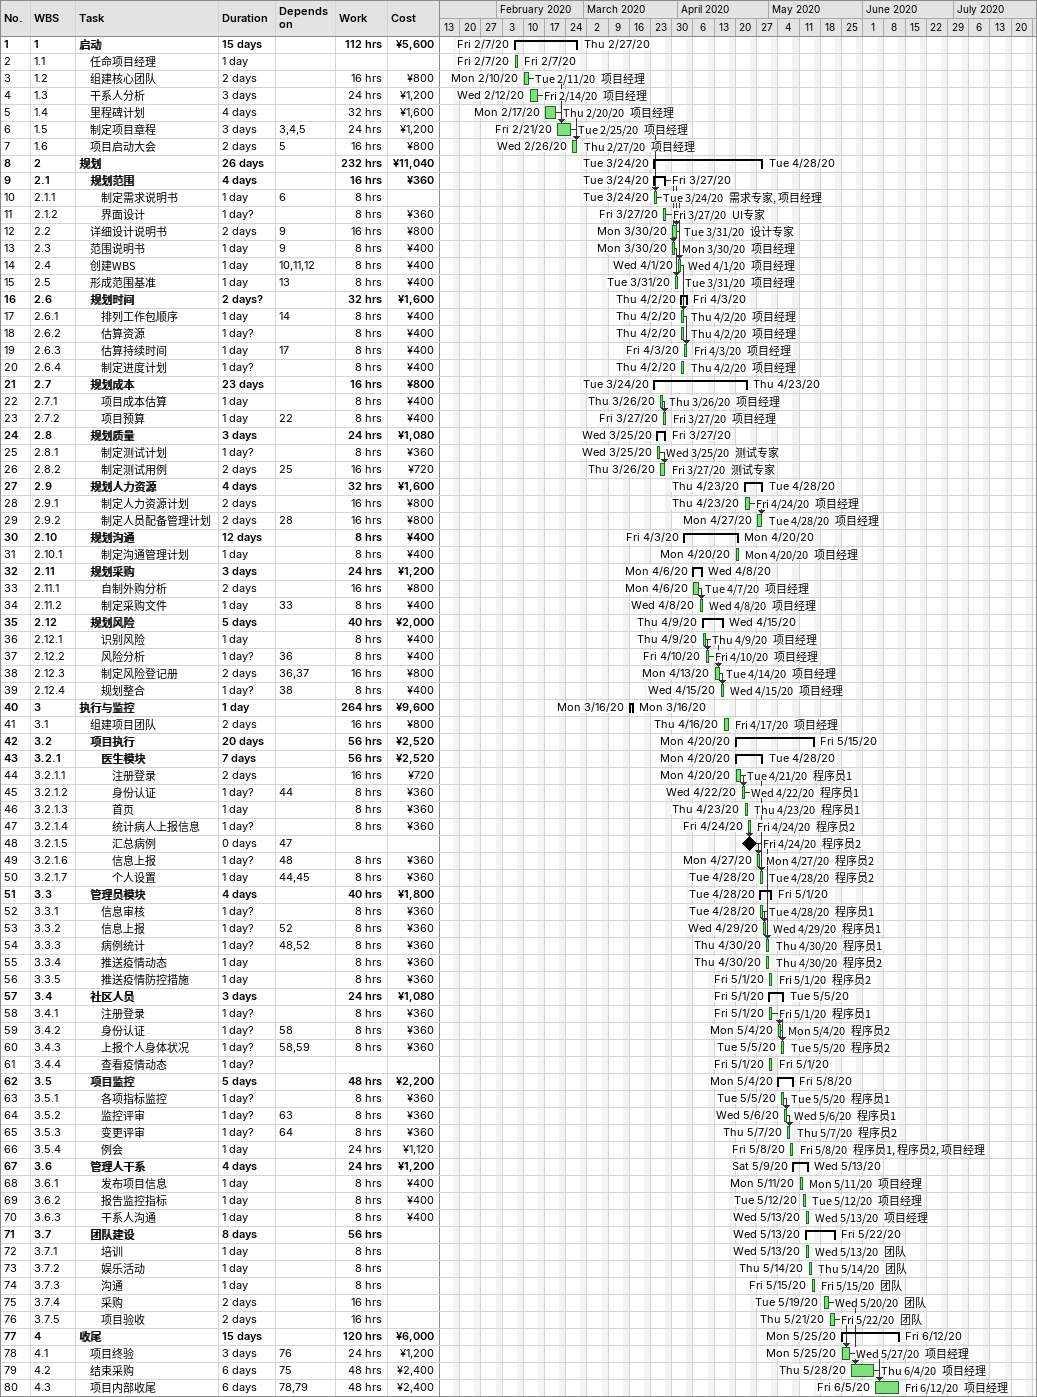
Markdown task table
| ID | WBS | Task | Duration | Start | Finish | Predecessors | Resources | Work (h) | Cost (¥) |
|---|---|---|---|---|---|---|---|---|---|
| 1 | 1 | **启动** | 15d | 2020-02-07 | 2020-02-27 |  |  | 112 | 5600 |
| 2 | 1.1 | 任命项目经理 | 1d | 2020-02-07 | 2020-02-07 |  |  |  |  |
| 3 | 1.2 | 组建核心团队 | 2d | 2020-02-10 | 2020-02-11 |  | 项目经理 | 16 | 800 |
| 4 | 1.3 | 干系人分析 | 3d | 2020-02-12 | 2020-02-14 |  | 项目经理 | 24 | 1200 |
| 5 | 1.4 | 里程碑计划 | 4d | 2020-02-17 | 2020-02-20 |  | 项目经理 | 32 | 1600 |
| 6 | 1.5 | 制定项目章程 | 3d | 2020-02-21 | 2020-02-25 | 3, 4, 5 | 项目经理 | 24 | 1200 |
| 7 | 1.6 | 项目启动大会 | 2d | 2020-02-26 | 2020-02-27 | 5 | 项目经理 | 16 | 800 |
| 8 | 2 | **规划** | 26d | 2020-03-24 | 2020-04-28 |  |  | 232 | 11040 |
| 9 | 2.1 | **规划范围** | 4d | 2020-03-24 | 2020-03-27 |  |  | 16 | 360 |
| 10 | 2.1.1 | 制定需求说明书 | 1d | 2020-03-24 | 2020-03-24 | 6 | 需求专家, 项目经理 | 8 |  |
| 11 | 2.1.2 | 界面设计 | 1d? | 2020-03-27 | 2020-03-27 |  | UI专家 | 8 | 360 |
| 12 | 2.2 | 详细设计说明书 | 2d | 2020-03-30 | 2020-03-31 | 9 | 设计专家 | 16 | 800 |
| 13 | 2.3 | 范围说明书 | 1d | 2020-03-30 | 2020-03-30 | 9 | 项目经理 | 8 | 400 |
| 14 | 2.4 | 创建WBS | 1d | 2020-04-01 | 2020-04-01 | 10, 11, 12 | 项目经理 | 8 | 400 |
| 15 | 2.5 | 形成范围基准 | 1d | 2020-03-31 | 2020-03-31 | 13 | 项目经理 | 8 | 400 |
| 16 | 2.6 | **规划时间** | 2d? | 2020-04-02 | 2020-04-03 |  |  | 32 | 1600 |
| 17 | 2.6.1 | 排列工作包顺序 | 1d | 2020-04-02 | 2020-04-02 | 14 | 项目经理 | 8 | 400 |
| 18 | 2.6.2 | 估算资源 | 1d? | 2020-04-02 | 2020-04-02 |  | 项目经理 | 8 | 400 |
| 19 | 2.6.3 | 估算持续时间 | 1d | 2020-04-03 | 2020-04-03 | 17 | 项目经理 | 8 | 400 |
| 20 | 2.6.4 | 制定进度计划 | 1d? | 2020-04-02 | 2020-04-02 |  | 项目经理 | 8 | 400 |
| 21 | 2.7 | **规划成本** | 23d | 2020-03-24 | 2020-04-23 |  |  | 16 | 800 |
| 22 | 2.7.1 | 项目成本估算 | 1d | 2020-03-26 | 2020-03-26 |  | 项目经理 | 8 | 400 |
| 23 | 2.7.2 | 项目预算 | 1d | 2020-03-27 | 2020-03-27 | 22 | 项目经理 | 8 | 400 |
| 24 | 2.8 | **规划质量** | 3d | 2020-03-25 | 2020-03-27 |  |  | 24 | 1080 |
| 25 | 2.8.1 | 制定测试计划 | 1d? | 2020-03-25 | 2020-03-25 |  | 测试专家 | 8 | 360 |
| 26 | 2.8.2 | 制定测试用例 | 2d | 2020-03-26 | 2020-03-27 | 25 | 测试专家 | 16 | 720 |
| 27 | 2.9 | **规划人力资源** | 4d | 2020-04-23 | 2020-04-28 |  |  | 32 | 1600 |
| 28 | 2.9.1 | 制定人力资源计划 | 2d | 2020-04-23 | 2020-04-24 |  | 项目经理 | 16 | 800 |
| 29 | 2.9.2 | 制定人员配备管理计划 | 2d | 2020-04-27 | 2020-04-28 | 28 | 项目经理 | 16 | 800 |
| 30 | 2.10 | **规划沟通** | 12d | 2020-04-03 | 2020-04-20 |  |  | 8 | 400 |
| 31 | 2.10.1 | 制定沟通管理计划 | 1d | 2020-04-20 | 2020-04-20 |  | 项目经理 | 8 | 400 |
| 32 | 2.11 | **规划采购** | 3d | 2020-04-06 | 2020-04-08 |  |  | 24 | 1200 |
| 33 | 2.11.1 | 自制外购分析 | 2d | 2020-04-06 | 2020-04-07 |  | 项目经理 | 16 | 800 |
| 34 | 2.11.2 | 制定采购文件 | 1d | 2020-04-08 | 2020-04-08 | 33 | 项目经理 | 8 | 400 |
| 35 | 2.12 | **规划风险** | 5d | 2020-04-09 | 2020-04-15 |  |  | 40 | 2000 |
| 36 | 2.12.1 | 识别风险 | 1d | 2020-04-09 | 2020-04-09 |  | 项目经理 | 8 | 400 |
| 37 | 2.12.2 | 风险分析 | 1d? | 2020-04-10 | 2020-04-10 | 36 | 项目经理 | 8 | 400 |
| 38 | 2.12.3 | 制定风险登记册 | 2d | 2020-04-13 | 2020-04-14 | 36, 37 | 项目经理 | 16 | 800 |
| 39 | 2.12.4 | 规划整合 | 1d? | 2020-04-15 | 2020-04-15 | 38 | 项目经理 | 8 | 400 |
| 40 | 3 | **执行与监控** | 1d | 2020-03-16 | 2020-03-16 |  |  | 264 | 9600 |
| 41 | 3.1 | 组建项目团队 | 2d | 2020-04-16 | 2020-04-17 |  | 项目经理 | 16 | 800 |
| 42 | 3.2 | **项目执行** | 20d | 2020-04-20 | 2020-05-15 |  |  | 56 | 2520 |
| 43 | 3.2.1 | **医生模块** | 7d | 2020-04-20 | 2020-04-28 |  |  | 56 | 2520 |
| 44 | 3.2.1.1 | 注册登录 | 2d | 2020-04-20 | 2020-04-21 |  | 程序员1 | 16 | 720 |
| 45 | 3.2.1.2 | 身份认证 | 1d? | 2020-04-22 | 2020-04-22 | 44 | 程序员1 | 8 | 360 |
| 46 | 3.2.1.3 | 首页 | 1d | 2020-04-23 | 2020-04-23 |  | 程序员1 | 8 | 360 |
| 47 | 3.2.1.4 | 统计病人上报信息 | 1d? | 2020-04-24 | 2020-04-24 |  | 程序员2 | 8 | 360 |
| 48 | 3.2.1.5 | 汇总病例 | 0d | 2020-04-24 | 2020-04-24 | 47 | 程序员2 |  |  |
| 49 | 3.2.1.6 | 信息上报 | 1d? | 2020-04-27 | 2020-04-27 | 48 | 程序员2 | 8 | 360 |
| 50 | 3.2.1.7 | 个人设置 | 1d | 2020-04-28 | 2020-04-28 | 44, 45 | 程序员2 | 8 | 360 |
| 51 | 3.3 | **管理员模块** | 4d | 2020-04-28 | 2020-05-01 |  |  | 40 | 1800 |
| 52 | 3.3.1 | 信息审核 | 1d? | 2020-04-28 | 2020-04-28 |  | 程序员1 | 8 | 360 |
| 53 | 3.3.2 | 信息上报 | 1d? | 2020-04-29 | 2020-04-29 | 52 | 程序员1 | 8 | 360 |
| 54 | 3.3.3 | 病例统计 | 1d? | 2020-04-30 | 2020-04-30 | 48, 52 | 程序员1 | 8 | 360 |
| 55 | 3.3.4 | 推送疫情动态 | 1d | 2020-04-30 | 2020-04-30 |  | 程序员2 | 8 | 360 |
| 56 | 3.3.5 | 推送疫情防控措施 | 1d | 2020-05-01 | 2020-05-01 |  | 程序员2 | 8 | 360 |
| 57 | 3.4 | **社区人员** | 3d | 2020-05-01 | 2020-05-05 |  |  | 24 | 1080 |
| 58 | 3.4.1 | 注册登录 | 1d? | 2020-05-01 | 2020-05-01 |  | 程序员1 | 8 | 360 |
| 59 | 3.4.2 | 身份认证 | 1d? | 2020-05-04 | 2020-05-04 | 58 | 程序员2 | 8 | 360 |
| 60 | 3.4.3 | 上报个人身体状况 | 1d? | 2020-05-05 | 2020-05-05 | 58, 59 | 程序员2 | 8 | 360 |
| 61 | 3.4.4 | 查看疫情动态 | 1d? | 2020-05-01 | 2020-05-01 |  |  |  |  |
| 62 | 3.5 | **项目监控** | 5d | 2020-05-04 | 2020-05-08 |  |  | 48 | 2200 |
| 63 | 3.5.1 | 各项指标监控 | 1d? | 2020-05-05 | 2020-05-05 |  | 程序员1 | 8 | 360 |
| 64 | 3.5.2 | 监控评审 | 1d? | 2020-05-06 | 2020-05-06 | 63 | 程序员1 | 8 | 360 |
| 65 | 3.5.3 | 变更评审 | 1d? | 2020-05-07 | 2020-05-07 | 64 | 程序员2 | 8 | 360 |
| 66 | 3.5.4 | 例会 | 1d | 2020-05-08 | 2020-05-08 |  | 程序员1, 程序员2, 项目经理 | 24 | 1120 |
| 67 | 3.6 | **管理人干系** | 4d | 2020-05-09 | 2020-05-13 |  |  | 24 | 1200 |
| 68 | 3.6.1 | 发布项目信息 | 1d | 2020-05-11 | 2020-05-11 |  | 项目经理 | 8 | 400 |
| 69 | 3.6.2 | 报告监控指标 | 1d | 2020-05-12 | 2020-05-12 |  | 项目经理 | 8 | 400 |
| 70 | 3.6.3 | 干系人沟通 | 1d | 2020-05-13 | 2020-05-13 |  | 项目经理 | 8 | 400 |
| 71 | 3.7 | **团队建设** | 8d | 2020-05-13 | 2020-05-22 |  |  | 56 |  |
| 72 | 3.7.1 | 培训 | 1d | 2020-05-13 | 2020-05-13 |  | 团队 | 8 |  |
| 73 | 3.7.2 | 娱乐活动 | 1d | 2020-05-14 | 2020-05-14 |  | 团队 | 8 |  |
| 74 | 3.7.3 | 沟通 | 1d | 2020-05-15 | 2020-05-15 |  | 团队 | 8 |  |
| 75 | 3.7.4 | 采购 | 2d | 2020-05-19 | 2020-05-20 |  | 团队 | 16 |  |
| 76 | 3.7.5 | 项目验收 | 2d | 2020-05-21 | 2020-05-22 |  | 团队 | 16 |  |
| 77 | 4 | **收尾** | 15d | 2020-05-25 | 2020-06-12 |  |  | 120 | 6000 |
| 78 | 4.1 | 项目终验 | 3d | 2020-05-25 | 2020-05-27 | 76 | 项目经理 | 24 | 1200 |
| 79 | 4.2 | 结束采购 | 6d | 2020-05-28 | 2020-06-04 | 75 | 项目经理 | 48 | 2400 |
| 80 | 4.3 | 项目内部收尾 | 6d | 2020-06-05 | 2020-06-12 | 78, 79 | 项目经理 | 48 | 2400 |
